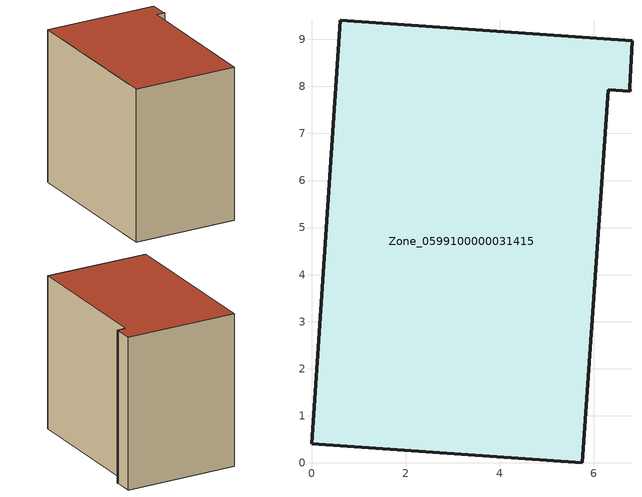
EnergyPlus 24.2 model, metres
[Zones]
Zone_0599100000031415
 floor ground (C_G): 0,0.41 0.61,9.41 6.81,8.97 6.76,7.97 6.77,7.9 6.31,7.93 5.75,0 z0
 wall outside (C_F): 0.61,9.41 0,0.41 5.75,0 6.31,7.93 6.77,7.9 6.76,7.97 6.81,8.97 0.61,9.41 z0:8.46
 roof outside (C_R): 6.81,8.97 0.61,9.41 0,0.41 5.75,0 6.31,7.93 6.77,7.9 6.76,7.97 z8.46
[BUILDING]
Pand.0599100000031415: North Axis=0; Terrain=City; Loads Convergence Tolerance Value=0.04; Temperature Convergence Tolerance Value=0.4; Solar Distribution=FullExterior; Maximum Number of Warmup Days=25; Minimum Number of Warmup Days=1
[Site:Location]
Rotterdam.The.Hague.AP_ZH_NLD Design_Conditions: Latitude=51.96; Longitude=4.45; Time Zone=1; Elevation=-4.5
[SITE:GROUNDTEMPERATURE:BUILDINGSURFACE]
18, 18, 18, 18, 18, 18, 18, 18, 18, 18, 18, 18
[MATERIAL] Thermal Absorptance=0.9; Solar Absorptance=0.7; Visible Absorptance=0.7
Name | Roughness | Thickness | Conductivity | Density | Specific Heat
G.TI.1946-1964 | MediumSmooth | 0.15 | 1 | 540 | 1210
F.TI.1946-1964 | Rough | 0.3 | 0.857143 | 1920 | 840
R.TI.1946-1964 | MediumRough | 0.2 | 0.277778 | 1500 | 1000
[CONSTRUCTION]
C_G: G.TI.1946-1964
C_F: F.TI.1946-1964
C_R: R.TI.1946-1964
[ZONE]
Zone_0599100000031415: Type=1; Multiplier=1; Ceiling Height=Autocalculate; Volume=Autocalculate; Floor Area=autocalculate; Part of Total Floor Area=Yes
[ZONEINFILTRATION:DESIGNFLOWRATE]
Infil_Zone_0599100000031415: Zone or ZoneList or Space or SpaceList=Zone_0599100000031415; Schedule=AlwaysOn; Design Flow Rate Calculation Method=Flow/Area; Flow Rate per Floor Area=0.003; Constant Term Coefficient=1; Temperature Term Coefficient=0; Velocity Term Coefficient=0; Velocity Squared Term Coefficient=0
[HVACTEMPLATE:ZONE:IDEALLOADSAIRSYSTEM]
Zone_0599100000031415: Maximum Heating Supply Air Temperature=50; Minimum Cooling Supply Air Temperature=13; Maximum Heating Supply Air Humidity Ratio=0.0156; Minimum Cooling Supply Air Humidity Ratio=0.0077; Heating Limit=NoLimit; Cooling Limit=NoLimit; Dehumidification Control Type=ConstantSensibleHeatRatio; Cooling Sensible Heat Ratio=0.7; Dehumidification Setpoint=60; Humidification Control Type=None; Humidification Setpoint=30; Outdoor Air Method=None; Outdoor Air Flow Rate per Person=0.00944; Outdoor Air Flow Rate per Zone Floor Area=0; Outdoor Air Flow Rate per Zone=0; Demand Controlled Ventilation Type=None; Outdoor Air Economizer Type=NoEconomizer; Heat Recovery Type=None; Sensible Heat Recovery Effectiveness=0.7; Latent Heat Recovery Effectiveness=0.65
[ZONECONTROL:THERMOSTAT]
ThermostatControl_Zone_0599100000031415: Zone or ZoneList=Zone_0599100000031415; Control Type Schedule=DualSetpointControlType; Control 1=Thermostat_Zone_0599100000031415; Temperature Difference Between Cutout And Setpoint=0
[THERMOSTATSETPOINT:DUALSETPOINT]
Thermostat_Zone_0599100000031415: Heating Setpoint Temperature Schedule=HeatingSetpoint_Zone_0599100000031415; Cooling Setpoint Temperature Schedule=CoolingSetpoint_Zone_0599100000031415
[SCHEDULE:COMPACT]
HeatingSetpoint_Zone_0599100000031415: Through: 12/31, For: AllDays, Until: 24:00, 21
CoolingSetpoint_Zone_0599100000031415: Through: 12/31, For: AllDays, Until: 24:00, 24
DualSetpointControlType: Through: 12/31, For: AllDays, Until: 24:00, 4
AlwaysOn: Through: 12/31, For: AllDays, Until: 24:00, 1
